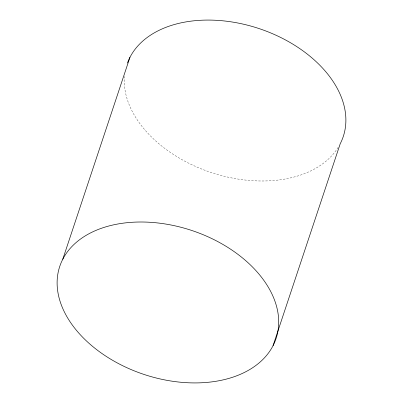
<?xml version="1.0" encoding="UTF-8"?>
<svg xmlns="http://www.w3.org/2000/svg" width="403" height="403" viewBox="0 0 403 403"><rect width="100%" height="100%" fill="white"/><g stroke="black" fill="none" stroke-linecap="round" stroke-linejoin="round"><path stroke-width="0.3" stroke-dasharray="2.02 1.51" d="M338.142 147.412A114.009 75.84 18.4 0 1 211.182 172.509A114.009 75.84 18.4 0 1 124.482 76.384"/><path stroke-width="0.6" d="M62.767 259.27L129.942 57.342M273.058 345.658A114.009 75.84 18.4 0 0 145.594 222.078A114.009 75.84 18.4 0 0 85.088 339.658A114.009 75.84 18.4 0 0 273.058 345.658L340.233 143.73A114.009 75.84 18.4 0 0 265.703 30.945A114.009 75.84 18.4 0 0 127.444 63.019"/></g></svg>
